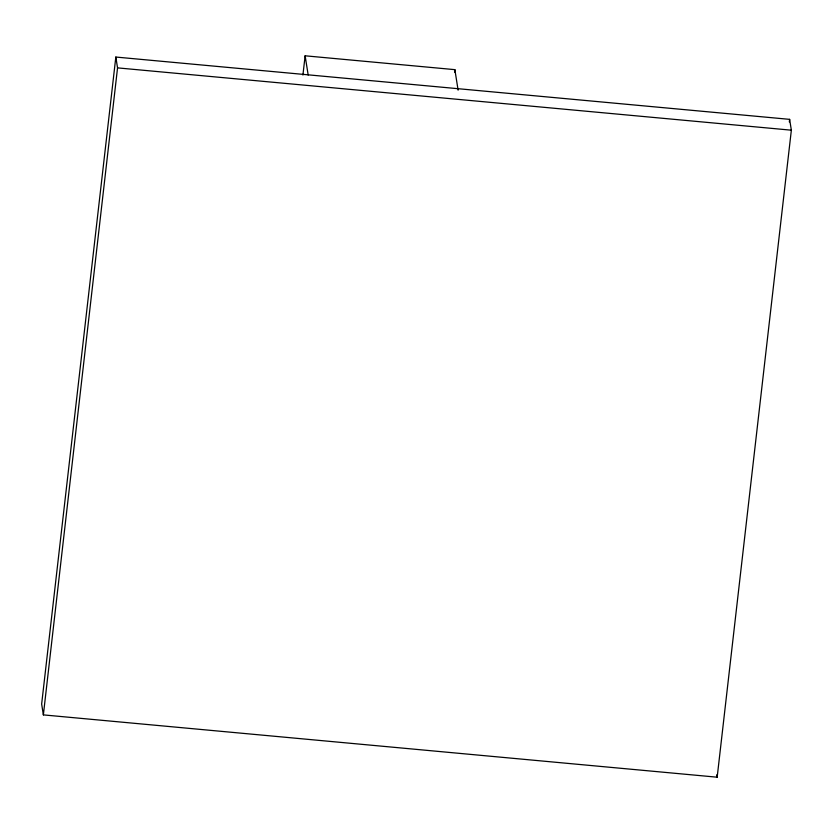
<?xml version="1.0" encoding="UTF-8"?>
<svg xmlns="http://www.w3.org/2000/svg" width="833" height="833" viewBox="0 0 833 833"><rect width="100%" height="100%" fill="white"/><g stroke="black" fill="none" stroke-linecap="round" stroke-linejoin="round"><path stroke-width="1.25" d="M115.829 57.05L41.65 704.062L43.368 714.891L717.171 777.199L791.35 130.187L789.632 119.358L115.829 57.05L117.547 67.879L43.368 714.891M302.92 75.053L305.128 55.801L454.86 69.649L458.119 90.172M454.579 72.179L454.86 69.649M789.34 121.951L789.632 119.358M117.547 67.879L791.35 130.187M716.786 774.794L717.171 777.199M305.128 55.801L308.179 75.043"/></g></svg>
